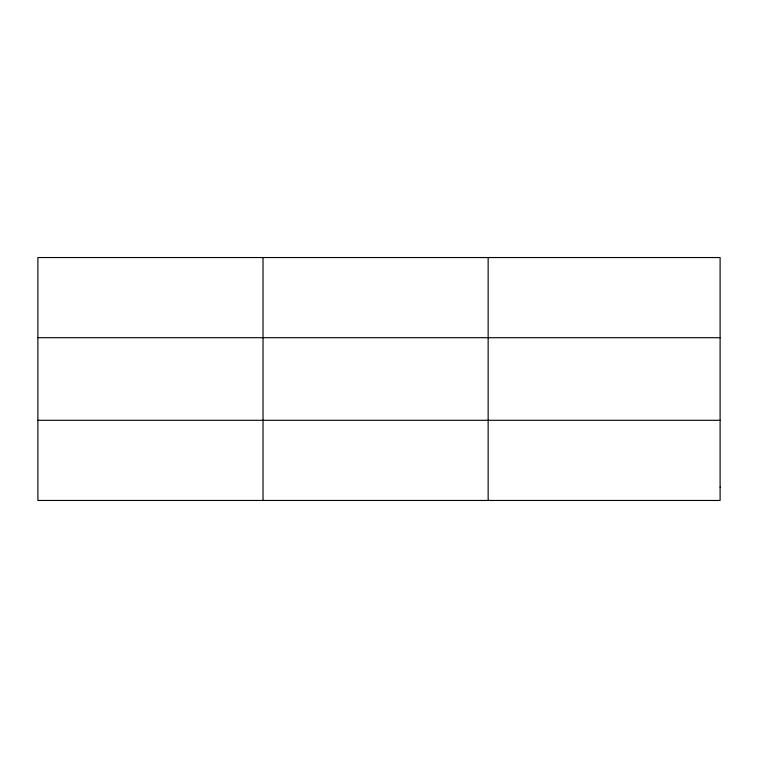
<?xml version="1.0" encoding="UTF-8"?>
<svg xmlns="http://www.w3.org/2000/svg" width="758" height="758" viewBox="0 0 758 758"><rect width="100%" height="100%" fill="white"/><g stroke="black" fill="none" stroke-linecap="round" stroke-linejoin="round"><path stroke-width="1.14" d="M263.026 500.46L263.026 257.54M488.152 500.46L488.152 257.54M37.9 337.698L720.1 337.698M37.9 420.302L720.1 420.302M720.1 487.1L720.1 500.46L37.9 500.46L37.9 257.54L720.1 257.54L720.1 487.1"/></g></svg>
